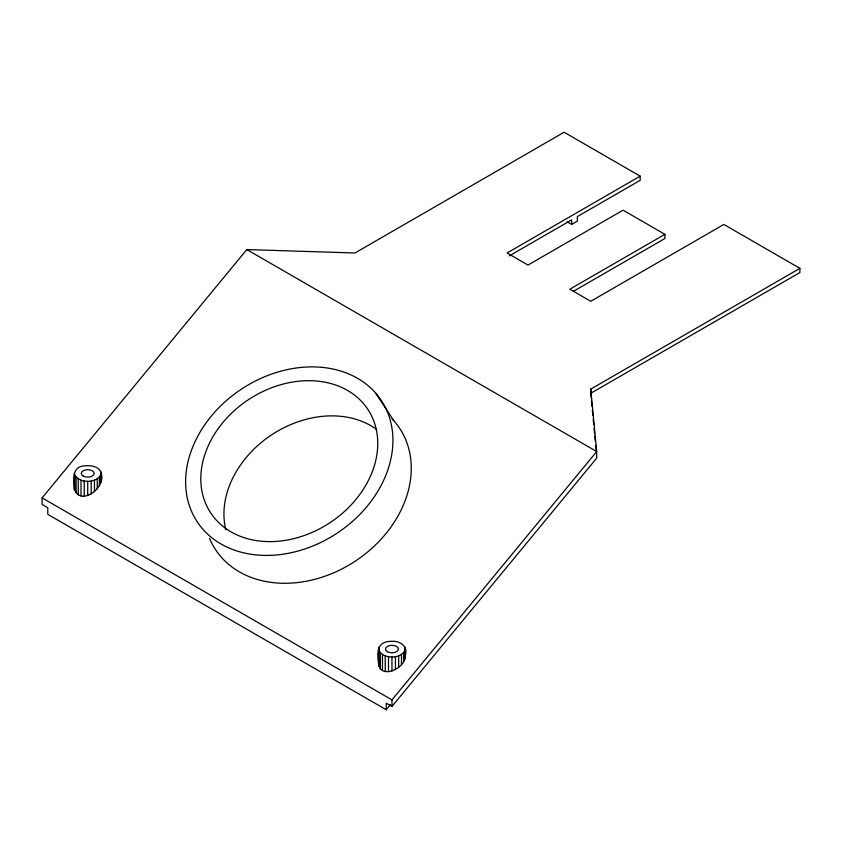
<?xml version="1.0" encoding="UTF-8"?>
<svg xmlns="http://www.w3.org/2000/svg" width="842" height="842" viewBox="0 0 842 842"><rect width="100%" height="100%" fill="white"/><g stroke="black" fill="none" stroke-linecap="round" stroke-linejoin="round"><path stroke-width="1.26" d="M567.171 221.825L571.644 224.404L571.655 219.888L509.347 255.852M74.285 487.665C78.79 507.758 106.608 488.097 101.177 473.393C99.724 466.194 90.326 465.131 84.253 465.9C71.444 466.415 73.38 481.056 74.285 490.055M378.521 663.307C376.69 650.54 377.637 641.162 391.962 641.299C399.529 640.699 408.191 646.098 405.412 654.76C406.76 669.548 375.985 681.262 378.974 660.044M101.177 473.393C98.03 484.034 77.443 484.034 74.285 473.393M405.412 649.066C402.255 659.696 381.668 659.696 378.521 649.066M390.435 704.701L386.257 709.764L47.805 514.357L47.805 507.768L42.1 504.474L42.1 497.896L246.811 249.569L354.966 252.989L564.119 132.236L640.183 176.146L640.183 180.325L577.359 216.605L577.349 221.109L571.644 224.404M386.257 709.764L386.257 703.175L391.962 706.47L391.962 699.881L596.683 451.554L590.737 389.12L799.9 268.356L799.9 272.545L590.747 393.298L591.116 397.203M391.962 706.47L596.683 458.143L596.683 451.554L246.811 249.569M640.183 176.146L507.084 252.989L527.997 265.062L623.069 210.174L664.896 234.329L664.896 238.518L573.223 291.427M664.896 234.329L569.823 289.216L590.747 301.289L723.846 224.446L799.9 268.356M42.1 497.896L391.962 699.881M375.416 392.761L393.751 420.642M404.949 651.792L405.412 654.76M100.724 476.14L101.177 479.109M591.484 401.108L591.979 406.307M592.347 410.212L592.842 415.411M593.221 419.316L593.715 424.515M594.084 428.42L594.578 433.619M594.82 436.219L595.315 441.418M595.694 445.323L596.189 450.523M590.737 389.12L590.747 393.298M404.949 647.056L404.949 658.023M403.613 652.939L403.613 661.349M401.476 654.55L401.476 664.517M398.687 655.781L398.687 667.317M395.445 656.56L395.445 669.548M391.962 656.823L391.962 671.074M388.488 656.56L388.488 671.769M385.247 655.781L385.247 671.59M382.457 654.55L382.457 670.569M380.321 652.939L380.321 668.748M378.974 647.056L378.974 666.275M100.724 471.383L100.724 482.371M99.377 477.277L99.377 485.708M97.24 478.887L97.24 488.876M94.462 480.119L94.462 491.675M91.21 480.887L91.21 493.907M87.736 481.161L87.736 495.422M84.253 480.887L84.253 496.117M81.011 480.119L81.011 495.949M78.232 478.887L78.232 494.917M76.096 477.277L76.096 493.107M74.749 475.404L74.749 490.633M225.814 529.702A94.115 73.812 -33.3 0 1 271.177 435.135A94.115 73.812 -33.3 0 1 376.29 429.231M392.056 418.8A110.249 86.463 -33.3 0 1 354.84 561.435A110.249 86.463 -33.3 0 1 209.49 538.259M83.169 476.025A6.452 3.726 0 0 0 93.967 474.362A6.452 3.726 0 0 0 86.063 469.794A6.452 3.726 0 0 0 83.169 476.025M387.404 651.697A6.452 3.726 0 0 0 398.203 650.024A6.452 3.726 0 0 0 390.299 645.467A6.452 3.726 0 0 0 387.404 651.697M272.05 541.595A94.115 73.812 -33.3 0 0 373.027 419.106A94.115 73.812 -33.3 0 0 222.72 422.716A94.115 73.812 -33.3 0 0 272.05 541.595M269.103 555.383A110.249 86.463 -33.3 0 0 387.394 411.896A110.249 86.463 -33.3 0 0 211.31 416.127A110.249 86.463 -33.3 0 0 269.103 555.383"/></g></svg>
